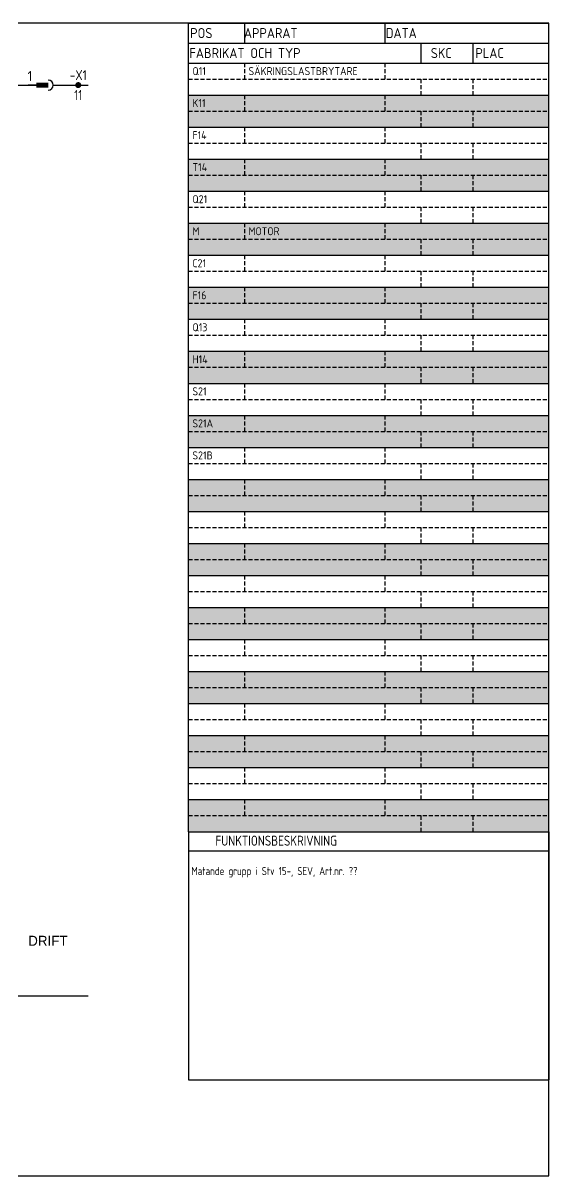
# Model space of a CAD drawing. Header units: millimetres. Extents: x -390 to 0, y 0 to 288.
# Drawn here: x -131.3 to 0, y 0 to 288 of the extents above; entities that cross this region are included whole.
import ezdxf
from ezdxf.enums import TextEntityAlignment as Align

# ---------------------------------------------------------------- set-up
doc = ezdxf.new("R2010")
doc.units = ezdxf.units.MM
doc.linetypes.add('DASHEDX2', pattern=[1.5, 1, -0.5])
for name, color, linetype in [('BL', 1, 'Continuous'), ('DB', 2, 'Continuous'), ('EL', 3, 'Continuous')]:
    doc.layers.add(name, color=color, linetype=linetype)
doc.styles.add('ISO', font='iso')

# ---------------------------------------------------------------- blocks, each defined once
blk = doc.blocks.new('RAM_A3')
at = {"layer": 'BL'}
for p, q in [((0, 288), (-390, 288)), ((0, 0), (0, 288)), ((-390, 0), (0, 0))]:
    blk.add_line(p, q, dxfattribs=at)
blk = doc.blocks.new('FUNKTIONELLA_DELAR_24')
at = {"layer": 'DB', "color": 1}
for p, q in [((-90, -202), (-90, 0)), ((-90, 0), (0, 0)), ((-76, 0), (-76, -5)), ((-41, 0), (-41, -5)), ((-90, -5), (0, -5)), ((-32, -5), (-32, -10)), ((-19, -5), (-19, -10)), ((-90, -10), (0, -10)), ((-90, -202), (0, -202))]:
    blk.add_line(p, q, dxfattribs=at)
at = {"layer": 'DB', "color": 2, "linetype": 'DASHEDX2'}
for p, q in [((-76, -10), (-76, -14)), ((-41, -10), (-41, -14)), ((-90, -14), (0, -14)), ((-32, -14), (-32, -18)), ((-19, -14), (-19, -18)), ((-76, -18), (-76, -22)), ((-41, -18), (-41, -22)), ((-90, -22), (0, -22)), ((-32, -22), (-32, -26)), ((-19, -22), (-19, -26)), ((-76, -26), (-76, -30)), ((-41, -26), (-41, -30)), ((-90, -30), (0, -30)), ((-32, -30), (-32, -34)), ((-19, -30), (-19, -34)), ((-76, -34), (-76, -38)), ((-41, -34), (-41, -38)), ((-90, -38), (0, -38)), ((-32, -38), (-32, -42)), ((-19, -38), (-19, -42)), ((-76, -42), (-76, -46)), ((-41, -42), (-41, -46)), ((-90, -46), (0, -46)), ((-32, -46), (-32, -50)), ((-19, -46), (-19, -50)), ((-76, -50), (-76, -54)), ((-41, -50), (-41, -54)), ((-90, -54), (0, -54)), ((-32, -54), (-32, -58)), ((-19, -54), (-19, -58)), ((-76, -58), (-76, -62)), ((-41, -58), (-41, -62)), ((-90, -62), (0, -62)), ((-32, -62), (-32, -66)), ((-19, -62), (-19, -66)), ((-76, -66), (-76, -70)), ((-41, -66), (-41, -70)), ((-90, -70), (0, -70)), ((-32, -70), (-32, -74)), ((-19, -70), (-19, -74)), ((-76, -74), (-76, -78)), ((-41, -74), (-41, -78)), ((-90, -78), (0, -78)), ((-32, -78), (-32, -82)), ((-19, -78), (-19, -82)), ((-76, -82), (-76, -86)), ((-41, -82), (-41, -86)), ((-90, -86), (0, -86)), ((-32, -86), (-32, -90)), ((-19, -86), (-19, -90)), ((-76, -90), (-76, -94)), ((-41, -90), (-41, -94)), ((-90, -94), (0, -94)), ((-32, -94), (-32, -98)), ((-19, -94), (-19, -98)), ((-76, -98), (-76, -102)), ((-41, -98), (-41, -102)), ((-90, -102), (0, -102)), ((-32, -102), (-32, -106)), ((-19, -102), (-19, -106)), ((-76, -106), (-76, -110)), ((-41, -106), (-41, -110)), ((-90, -110), (0, -110)), ((-32, -110), (-32, -114)), ((-19, -110), (-19, -114)), ((-76, -114), (-76, -118)), ((-41, -114), (-41, -118)), ((-90, -118), (0, -118)), ((-32, -118), (-32, -122)), ((-19, -118), (-19, -122)), ((-76, -122), (-76, -126)), ((-41, -122), (-41, -126)), ((-90, -126), (0, -126)), ((-32, -126), (-32, -130)), ((-19, -126), (-19, -130)), ((-76, -130), (-76, -134)), ((-41, -130), (-41, -134)), ((-90, -134), (0, -134)), ((-32, -134), (-32, -138)), ((-19, -134), (-19, -138)), ((-76, -138), (-76, -142)), ((-41, -138), (-41, -142)), ((-90, -142), (0, -142)), ((-32, -142), (-32, -146)), ((-19, -142), (-19, -146)), ((-76, -146), (-76, -150)), ((-41, -146), (-41, -150)), ((-90, -150), (0, -150)), ((-32, -150), (-32, -154)), ((-19, -150), (-19, -154)), ((-76, -154), (-76, -158)), ((-41, -154), (-41, -158)), ((-90, -158), (0, -158)), ((-32, -158), (-32, -162)), ((-19, -158), (-19, -162)), ((-76, -162), (-76, -166)), ((-41, -162), (-41, -166)), ((-90, -166), (0, -166)), ((-32, -166), (-32, -170)), ((-19, -166), (-19, -170)), ((-76, -170), (-76, -174)), ((-41, -170), (-41, -174)), ((-90, -174), (0, -174)), ((-32, -174), (-32, -178)), ((-19, -174), (-19, -178)), ((-76, -178), (-76, -182)), ((-41, -178), (-41, -182)), ((-90, -182), (0, -182)), ((-32, -182), (-32, -186)), ((-19, -182), (-19, -186)), ((-76, -186), (-76, -190)), ((-41, -186), (-41, -190)), ((-90, -190), (0, -190)), ((-32, -190), (-32, -194)), ((-19, -190), (-19, -194)), ((-76, -194), (-76, -198)), ((-41, -194), (-41, -198)), ((-90, -198), (0, -198)), ((-32, -198), (-32, -202)), ((-19, -198), (-19, -202))]:
    blk.add_line(p, q, dxfattribs=at)
at = {"layer": 'DB', "color": 2}
for p, q in [((-90, -18), (0, -18)), ((-90, -26), (0, -26)), ((-90, -34), (0, -34)), ((-90, -42), (0, -42)), ((-90, -50), (0, -50)), ((-90, -58), (0, -58)), ((-90, -66), (0, -66)), ((-90, -74), (0, -74)), ((-90, -82), (0, -82)), ((-90, -90), (0, -90)), ((-90, -98), (0, -98)), ((-90, -106), (0, -106)), ((-90, -114), (0, -114)), ((-90, -122), (0, -122)), ((-90, -130), (0, -130)), ((-90, -138), (0, -138)), ((-90, -146), (0, -146)), ((-90, -154), (0, -154)), ((-90, -162), (0, -162)), ((-90, -170), (0, -170)), ((-90, -178), (0, -178)), ((-90, -186), (0, -186)), ((-90, -194), (0, -194))]:
    blk.add_line(p, q, dxfattribs=at)
at = {"layer": 'DB', "color": 254, "transparency": 33554457}
for points in [[(-90, -26), (0, -26), (-90, -18), (0, -18)], [(-90, -42), (0, -42), (-90, -34), (0, -34)], [(-90, -58), (0, -58), (-90, -50), (0, -50)], [(-90, -74), (0, -74), (-90, -66), (0, -66)], [(-90, -90), (0, -90), (-90, -82), (0, -82)], [(-90, -106), (0, -106), (-90, -98), (0, -98)], [(-90, -122), (0, -122), (-90, -114), (0, -114)], [(-90, -138), (0, -138), (-90, -130), (0, -130)], [(-90, -154), (0, -154), (-90, -146), (0, -146)], [(-90, -170), (0, -170), (-90, -162), (0, -162)], [(-90, -186), (0, -186), (-90, -178), (0, -178)], [(-90, -202), (0, -202), (-90, -194), (0, -194)]]:
    blk.add_solid(points, dxfattribs=at)
at = {"layer": 'DB', "color": 2, "style": 'ISO'}
for s, p in [('POS', (-84, -3.75)), ('APPARAT', (-62.75, -3.75)), ('DATA', (-33, -3.75)), ('FABRIKAT OCH TYP', (-62, -8.75)), ('SKC', (-24.25, -8.75)), ('PLAC', (-11.25, -8.75))]:
    blk.add_text(s, height=2.5, dxfattribs=at).set_placement(p, align=Align.RIGHT)
at = {"layer": 'DB', "color": 3, "style": 'ISO', "flags": 8}
for tag, p in [('POS', (-89, -13)), ('BENAMN', (-75, -13)), ('APP_DATA', (-40, -13)), ('FABRIKAT', (-89, -17)), ('SKC', (-31, -17)), ('PLAC', (-18, -17)), ('POS', (-89, -21)), ('BENAMN', (-75, -21)), ('APP_DATA', (-40, -21)), ('FABRIKAT', (-89, -25)), ('SKC', (-31, -25)), ('PLAC', (-18, -25)), ('POS', (-89, -29)), ('BENAMN', (-75, -29)), ('APP_DATA', (-40, -29)), ('FABRIKAT', (-89, -33)), ('SKC', (-31, -33)), ('PLAC', (-18, -33)), ('POS', (-89, -37)), ('BENAMN', (-75, -37)), ('APP_DATA', (-40, -37)), ('FABRIKAT', (-89, -41)), ('SKC', (-31, -41)), ('PLAC', (-18, -41)), ('POS', (-89, -45)), ('BENAMN', (-75, -45)), ('APP_DATA', (-40, -45)), ('FABRIKAT', (-89, -49)), ('SKC', (-31, -49)), ('PLAC', (-18, -49)), ('POS', (-89, -53)), ('BENAMN', (-75, -53)), ('APP_DATA', (-40, -53)), ('FABRIKAT', (-89, -57)), ('SKC', (-31, -57)), ('PLAC', (-18, -57)), ('POS', (-89, -61)), ('BENAMN', (-75, -61)), ('APP_DATA', (-40, -61)), ('FABRIKAT', (-89, -65)), ('SKC', (-31, -65)), ('PLAC', (-18, -65)), ('POS', (-89, -69)), ('BENAMN', (-75, -69)), ('APP_DATA', (-40, -69)), ('FABRIKAT', (-89, -73)), ('SKC', (-31, -73)), ('PLAC', (-18, -73)), ('POS', (-89, -77)), ('BENAMN', (-75, -77)), ('APP_DATA', (-40, -77)), ('FABRIKAT', (-89, -81)), ('SKC', (-31, -81)), ('PLAC', (-18, -81)), ('POS', (-89, -85)), ('BENAMN', (-75, -85)), ('APP_DATA', (-40, -85)), ('FABRIKAT', (-89, -89)), ('SKC', (-31, -89)), ('PLAC', (-18, -89)), ('POS', (-89, -93)), ('BENAMN', (-75, -93)), ('APP_DATA', (-40, -93)), ('FABRIKAT', (-89, -97)), ('SKC', (-31, -97)), ('PLAC', (-18, -97)), ('POS', (-89, -101)), ('BENAMN', (-75, -101)), ('APP_DATA', (-40, -101)), ('FABRIKAT', (-89, -105)), ('SKC', (-31, -105)), ('PLAC', (-18, -105)), ('POS', (-89, -109)), ('BENAMN', (-75, -109)), ('APP_DATA', (-40, -109)), ('FABRIKAT', (-89, -113)), ('SKC', (-31, -113)), ('PLAC', (-18, -113)), ('POS', (-89, -117)), ('BENAMN', (-75, -117)), ('APP_DATA', (-40, -117)), ('FABRIKAT', (-89, -121)), ('SKC', (-31, -121)), ('PLAC', (-18, -121)), ('POS', (-89, -125)), ('BENAMN', (-75, -125)), ('APP_DATA', (-40, -125)), ('FABRIKAT', (-89, -129)), ('SKC', (-31, -129)), ('PLAC', (-18, -129)), ('POS', (-89, -133)), ('BENAMN', (-75, -133)), ('APP_DATA', (-40, -133)), ('FABRIKAT', (-89, -137)), ('SKC', (-31, -137)), ('PLAC', (-18, -137)), ('POS', (-89, -141)), ('BENAMN', (-75, -141)), ('APP_DATA', (-40, -141)), ('FABRIKAT', (-89, -145)), ('SKC', (-31, -145)), ('PLAC', (-18, -145)), ('POS', (-89, -149)), ('BENAMN', (-75, -149)), ('APP_DATA', (-40, -149)), ('FABRIKAT', (-89, -153)), ('SKC', (-31, -153)), ('PLAC', (-18, -153)), ('POS', (-89, -157)), ('BENAMN', (-75, -157)), ('APP_DATA', (-40, -157)), ('FABRIKAT', (-89, -161)), ('SKC', (-31, -161)), ('PLAC', (-18, -161)), ('POS', (-89, -165)), ('BENAMN', (-75, -165)), ('APP_DATA', (-40, -165)), ('FABRIKAT', (-89, -169)), ('SKC', (-31, -169)), ('PLAC', (-18, -169)), ('POS', (-89, -173)), ('BENAMN', (-75, -173)), ('APP_DATA', (-40, -173)), ('FABRIKAT', (-89, -177)), ('SKC', (-31, -177)), ('PLAC', (-18, -177)), ('POS', (-89, -181)), ('BENAMN', (-75, -181)), ('APP_DATA', (-40, -181)), ('FABRIKAT', (-89, -185)), ('SKC', (-31, -185)), ('PLAC', (-18, -185)), ('POS', (-89, -189)), ('BENAMN', (-75, -189)), ('APP_DATA', (-40, -189)), ('FABRIKAT', (-89, -193)), ('SKC', (-31, -193)), ('PLAC', (-18, -193)), ('POS', (-89, -197)), ('BENAMN', (-75, -197)), ('APP_DATA', (-40, -197)), ('FABRIKAT', (-89, -201)), ('SKC', (-31, -201)), ('PLAC', (-18, -201))]:
    blk.add_attdef(tag, p, '', height=2, dxfattribs=at)
blk = doc.blocks.new('FUNKTIONSBESKRIVNING')
at = {"layer": 'DB', "color": 1}
for p, q in [((-90, 0), (0, 0)), ((-90, 0), (-90, -62)), ((0, 0), (0, -62)), ((-90, -4.75), (0, -4.75)), ((-90, -62), (0, -62))]:
    blk.add_line(p, q, dxfattribs=at)
at = {"layer": 'DB', "color": 2, "style": 'ISO', "width": 0.9}
blk.add_text('FUNKTIONSBESKRIVNING', height=2.5, dxfattribs=at).set_placement((-83.25, -3.5))
at = {"layer": 'DB', "color": 3, "style": 'ISO', "width": 0.9, "flags": 8}
blk.add_attdef('BESKRIVNING_001', text='', height=2, dxfattribs=at).set_placement((-89.25, -5.5), align=Align.TOP_LEFT)
blk = doc.blocks.new('INI244H')
at = {"color": 0, "linetype": 'ByBlock', "const_width": 0.75}
blk.add_lwpolyline([(-0.375, 0, 1), (0.375, 0, 1)], format="xyb", close=True, dxfattribs=at)
at = {"color": 2, "linetype": 'ByBlock', "style": 'ISO', "width": 0.9}
blk.add_attdef('PL1', text='', height=2.5, dxfattribs=at).set_placement((0, 1.25), align=Align.CENTER)
blk.add_attdef('PL2', text='', height=2.5, dxfattribs=at).set_placement((0, -1.25), align=Align.TOP_CENTER)
blk = doc.blocks.new('EPCB14A3')
at = {"color": 0}
blk.add_line((-3.75, 0), (0, 0), dxfattribs=at)
blk.add_arc((-5, 0), 1.25, 270, 90, dxfattribs=at)
at = {"color": 0, "style": 'ISO'}
for tag, height, flags, p in [('TEXT', 2.5, 8, (-3, 4)), ('BET2', 2.5, 1, (-3, 4)), ('BET1', 2.5, 1, (-3, 4)), ('PLAC', 1, 1, (-4, -4))]:
    blk.add_attdef(tag, text='', height=height, dxfattribs=dict(at, flags=flags)).set_placement(p, align=Align.CENTER)
blk.add_attdef('UTTAG1', (-1, 1), '', height=2.5, dxfattribs=at)
blk = doc.blocks.new('EPCB1490')
at = {"color": 0}
blk.add_line((2, 0), (0, 0), dxfattribs=at)
at = {"color": 0, "const_width": 1.2}
blk.add_lwpolyline([(2, 0), (5, 0)], dxfattribs=at)
at = {"color": 0, "style": 'ISO'}
for tag in ['BET2', 'BET1']:
    blk.add_attdef(tag, text='', height=2.5, dxfattribs=at).set_placement((3.5, 4), align=Align.CENTER)
blk.add_attdef('UTTAG1', text='', height=2.5, dxfattribs=at).set_placement((1, 1), align=Align.RIGHT)
at = {"color": 0, "style": 'ISO', "flags": 1}
for tag, p in [('TYP', (4, -3)), ('EGET2', (4, -6)), ('EGET1', (4, -5)), ('PLAC', (4, -4)), ('TBH', (4, -7)), ('LIB', (4, -8))]:
    blk.add_attdef(tag, text='', height=1, dxfattribs=at).set_placement(p, align=Align.CENTER)

msp = doc.modelspace()

# ---------------------------------------------------------------- linework, layer by layer
at = {"layer": 'EL', "color": 3, "linetype": 'Continuous'}
for points in [[(-257.5, 272.5), (-125, 272.5)], [(-120, 272.5), (-115, 272.5)], [(-300, 45), (-115, 45)]]:
    msp.add_lwpolyline(points, dxfattribs=at)

# ---------------------------------------------------------------- block references
at = {"layer": 'BL'}
msp.add_blockref('RAM_A3', (0, 0), dxfattribs=at)
at = {"layer": 'DB'}
ref = msp.add_blockref('FUNKTIONELLA_DELAR_24', (0, 288), dxfattribs=at)
ref.add_attrib('BENAMN', 'SÄKRINGSLASTBRYTARE', (-75, 275), dxfattribs={"color": 3, "height": 2, "style": 'ISO', "flags": 8})
ref.add_attrib('POS', 'Q11', (-89, 275), dxfattribs={"color": 3, "height": 2, "style": 'ISO', "flags": 8})
ref.add_attrib('POS', 'K11', (-89, 267), dxfattribs={"color": 3, "height": 2, "style": 'ISO', "flags": 8})
ref.add_attrib('POS', 'F14', (-89, 259), dxfattribs={"color": 3, "height": 2, "style": 'ISO', "flags": 8})
ref.add_attrib('POS', 'T14', (-89, 251), dxfattribs={"color": 3, "height": 2, "style": 'ISO', "flags": 8})
ref.add_attrib('POS', 'Q21', (-89, 243), dxfattribs={"color": 3, "height": 2, "style": 'ISO', "flags": 8})
ref.add_attrib('BENAMN', 'MOTOR', (-75, 235), dxfattribs={"color": 3, "height": 2, "style": 'ISO', "flags": 8})
ref.add_attrib('POS', 'M', (-89, 235), dxfattribs={"color": 3, "height": 2, "style": 'ISO', "flags": 8})
ref.add_attrib('POS', 'C21', (-89, 227), dxfattribs={"color": 3, "height": 2, "style": 'ISO', "flags": 8})
ref.add_attrib('POS', 'F16', (-89, 219), dxfattribs={"color": 3, "height": 2, "style": 'ISO', "flags": 8})
ref.add_attrib('POS', 'Q13', (-89, 211), dxfattribs={"color": 3, "height": 2, "style": 'ISO', "flags": 8})
ref.add_attrib('POS', 'H14', (-89, 203), dxfattribs={"color": 3, "height": 2, "style": 'ISO', "flags": 8})
ref.add_attrib('POS', 'S21', (-89, 195), dxfattribs={"color": 3, "height": 2, "style": 'ISO', "flags": 8})
ref.add_attrib('POS', 'S21A', (-89, 187), dxfattribs={"color": 3, "height": 2, "style": 'ISO', "flags": 8})
ref.add_attrib('POS', 'S21B', (-89, 179), dxfattribs={"color": 3, "height": 2, "style": 'ISO', "flags": 8})
ref = msp.add_blockref('FUNKTIONSBESKRIVNING', (0, 86), dxfattribs=at)
ref.add_attrib('BESKRIVNING_002', 'Matande grupp i Stv 15-, SEV, Art.nr. ??', (-89.25, 75.167), dxfattribs={"color": 3, "height": 2, "style": 'ISO', "width": 0.9, "flags": 8})
at = {"layer": 'EL'}
for name, p, values in [('EPCB1490', (-130, 272.5), {'UTTAG1': '1'}), ('INI244H', (-117.5, 272.5), {'PL1': '-X1', 'PL2': '11'})]:
    msp.add_blockref(name, p, dxfattribs=at).add_auto_attribs(values)
msp.add_blockref('EPCB14A3', (-120, 272.5), dxfattribs=at)

# ---------------------------------------------------------------- texts
at = {"layer": 'EL', "color": 2}
msp.add_text('DRIFT', height=2.5, dxfattribs=at).set_placement((-130, 57.5))

doc.saveas('drawing.dxf')
